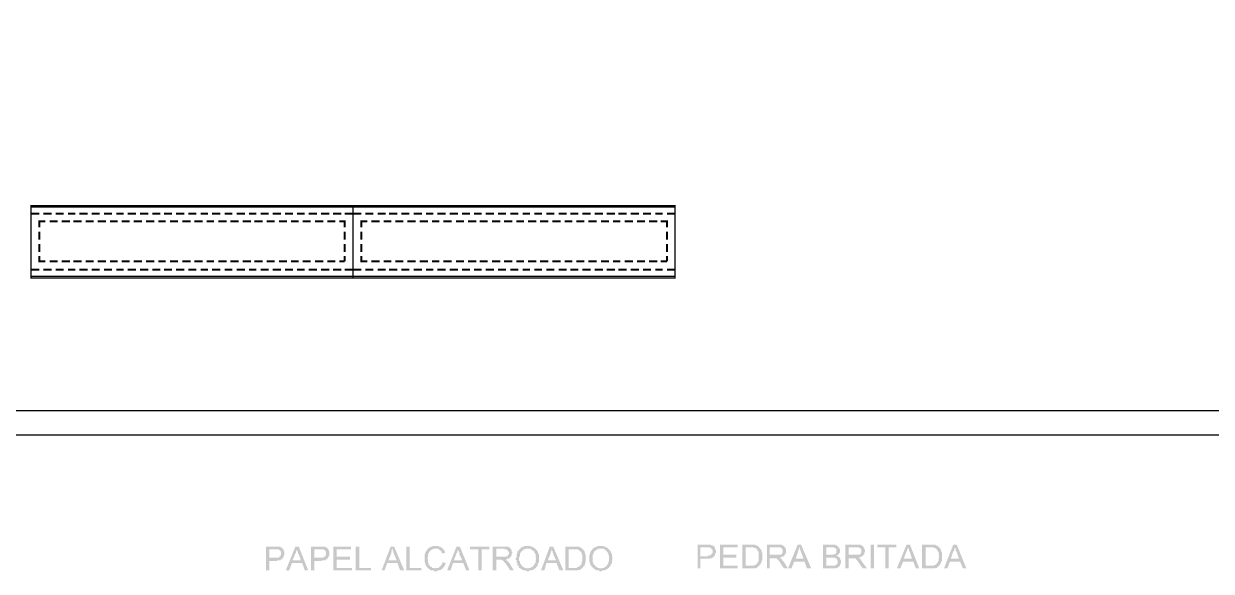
# Model space of a CAD drawing. Header units: millimetres. Extents: x 3240 to 3412, y 1366 to 1426.
# Drawn here: x 3368.99 to 3376.37, y 1383.23 to 1386.64 of the extents above; entities that cross this region are included whole.
import ezdxf

# ---------------------------------------------------------------- set-up
doc = ezdxf.new("R2010")
doc.units = ezdxf.units.MM
doc.layers.add('detalhes', color=1, linetype='Continuous')
doc.layers.add('P', color=7, linetype='Continuous')

# ---------------------------------------------------------------- blocks, each defined once
blk = doc.blocks.new('corte bb')
at = {"layer": 'detalhes', "linetype": 'Continuous'}
for points in [[(-53.047, 35.202), (-53.047, 36.684), (-52.148, 36.684), (-52.148, 36.631), (-52.236, 36.507), (-52.836, 36.507), (-52.836, 35.996), (-52.236, 35.996), (-52.236, 36.049), (-52.201, 36.049), (-52.148, 36.084), (-52.148, 36.137), (-52.113, 36.137), (-52.113, 36.384), (-52.148, 36.384), (-52.148, 36.419), (-52.201, 36.472), (-52.236, 36.472), (-52.236, 36.507), (-52.148, 36.631), (-52.06, 36.631), (-52.06, 36.595), (-52.024, 36.595), (-52.024, 36.56), (-51.989, 36.56), (-51.989, 36.507), (-51.936, 36.507), (-51.936, 36.419), (-51.901, 36.384), (-51.901, 36.137), (-51.936, 36.137), (-51.936, 36.049), (-51.989, 35.996), (-51.989, 35.96), (-52.024, 35.96), (-52.024, 35.925), (-52.06, 35.925), (-52.06, 35.872), (-52.148, 35.872), (-52.148, 35.837), (-52.359, 35.837), (-52.359, 35.784), (-52.836, 35.784), (-52.836, 35.202), (-53.047, 35.202)], [(-51.813, 35.202), (-51.213, 36.684), (-51.001, 36.684), (-50.419, 35.202), (-50.631, 35.202), (-50.79, 35.66), (-51.425, 35.66), (-51.389, 35.837), (-50.878, 35.837), (-51.001, 36.207), (-51.054, 36.26), (-51.054, 36.348), (-51.089, 36.384), (-51.089, 36.472), (-51.142, 36.507), (-51.142, 36.419), (-51.178, 36.419), (-51.178, 36.295), (-51.213, 36.295), (-51.213, 36.26), (-51.389, 35.837), (-51.425, 35.66), (-51.601, 35.202), (-51.813, 35.202)], [(-50.243, 35.202), (-50.243, 36.684), (-49.361, 36.684), (-49.361, 36.631), (-49.449, 36.507), (-50.031, 36.507), (-50.031, 35.996), (-49.449, 35.996), (-49.449, 36.049), (-49.396, 36.049), (-49.361, 36.084), (-49.361, 36.137), (-49.308, 36.137), (-49.308, 36.384), (-49.361, 36.384), (-49.361, 36.419), (-49.396, 36.472), (-49.449, 36.472), (-49.449, 36.507), (-49.361, 36.631), (-49.273, 36.631), (-49.273, 36.595), (-49.237, 36.595), (-49.184, 36.56), (-49.184, 36.507), (-49.149, 36.507), (-49.149, 36.419), (-49.096, 36.419), (-49.096, 36.137), (-49.149, 36.084), (-49.149, 36.049), (-49.184, 35.996), (-49.184, 35.96), (-49.237, 35.96), (-49.237, 35.925), (-49.273, 35.925), (-49.273, 35.872), (-49.361, 35.872), (-49.361, 35.837), (-49.573, 35.837), (-49.573, 35.784), (-50.031, 35.784), (-50.031, 35.202), (-50.243, 35.202)], [(-48.849, 35.202), (-48.849, 36.684), (-47.756, 36.684), (-47.756, 36.507), (-48.638, 36.507), (-48.638, 36.049), (-47.826, 36.049), (-47.826, 35.872), (-48.638, 35.872), (-48.638, 35.361), (-47.703, 35.361), (-47.703, 35.202), (-48.849, 35.202)], [(-47.456, 35.202), (-47.456, 36.684), (-47.244, 36.684), (-47.244, 35.361), (-46.521, 35.361), (-46.521, 35.202), (-47.456, 35.202)], [(-45.851, 35.202), (-45.286, 36.684), (-45.075, 36.684), (-45.163, 36.56), (-45.216, 36.507), (-45.216, 36.384), (-45.251, 36.348), (-45.251, 36.26), (-45.427, 35.837), (-44.916, 35.837), (-45.075, 36.207), (-45.075, 36.295), (-45.128, 36.295), (-45.128, 36.419), (-45.163, 36.419), (-45.163, 36.56), (-45.075, 36.684), (-44.44, 35.202), (-44.704, 35.202), (-44.863, 35.66), (-45.498, 35.66), (-45.674, 35.202), (-45.851, 35.202)], [(-44.316, 35.202), (-44.316, 36.684), (-44.104, 36.684), (-44.104, 35.361), (-43.381, 35.361), (-43.381, 35.202), (-44.316, 35.202)], [(-42.588, 35.149), (-42.588, 35.202), (-42.746, 35.202), (-42.799, 35.237), (-42.834, 35.237), (-42.887, 35.29), (-42.923, 35.29), (-42.923, 35.325), (-42.958, 35.325), (-42.958, 35.361), (-43.011, 35.361), (-43.011, 35.414), (-43.046, 35.414), (-43.046, 35.449), (-43.099, 35.502), (-43.099, 35.537), (-43.134, 35.572), (-43.134, 35.66), (-43.17, 35.713), (-43.17, 36.207), (-43.134, 36.26), (-43.134, 36.348), (-43.099, 36.348), (-43.099, 36.419), (-43.046, 36.419), (-43.046, 36.472), (-42.923, 36.595), (-42.887, 36.595), (-42.887, 36.631), (-42.799, 36.631), (-42.799, 36.684), (-42.711, 36.684), (-42.676, 36.719), (-42.323, 36.719), (-42.288, 36.684), (-42.199, 36.684), (-42.164, 36.631), (-42.111, 36.631), (-42.111, 36.595), (-42.076, 36.595), (-42.076, 36.56), (-42.041, 36.56), (-42.041, 36.507), (-41.988, 36.507), (-41.988, 36.472), (-41.953, 36.472), (-41.953, 36.384), (-41.9, 36.384), (-41.9, 36.295), (-42.076, 36.26), (-42.111, 36.295), (-42.111, 36.384), (-42.164, 36.384), (-42.164, 36.419), (-42.199, 36.419), (-42.199, 36.472), (-42.252, 36.472), (-42.252, 36.507), (-42.323, 36.507), (-42.323, 36.56), (-42.623, 36.56), (-42.676, 36.507), (-42.746, 36.507), (-42.746, 36.472), (-42.799, 36.472), (-42.799, 36.419), (-42.834, 36.419), (-42.834, 36.384), (-42.887, 36.384), (-42.887, 36.348), (-42.923, 36.295), (-42.923, 36.26), (-42.958, 36.207), (-42.958, 35.996), (-43.011, 35.996), (-43.011, 35.925), (-42.958, 35.925), (-42.958, 35.66), (-42.923, 35.66), (-42.923, 35.572), (-42.887, 35.537), (-42.887, 35.502), (-42.834, 35.502), (-42.834, 35.449), (-42.799, 35.449), (-42.799, 35.414), (-42.711, 35.414), (-42.711, 35.361), (-42.588, 35.361), (-42.535, 35.325), (-42.464, 35.325), (-42.464, 35.361), (-42.288, 35.361), (-42.288, 35.414), (-42.252, 35.414), (-42.164, 35.502), (-42.164, 35.537), (-42.111, 35.537), (-42.111, 35.572), (-42.076, 35.625), (-42.076, 35.713), (-41.864, 35.66), (-41.864, 35.625), (-41.9, 35.572), (-41.9, 35.502), (-41.953, 35.502), (-41.953, 35.449), (-42.041, 35.361), (-42.041, 35.325), (-42.076, 35.325), (-42.076, 35.29), (-42.111, 35.29), (-42.164, 35.237), (-42.252, 35.237), (-42.252, 35.202), (-42.376, 35.202), (-42.411, 35.149), (-42.588, 35.149)], [(-41.776, 35.202), (-41.194, 36.684), (-40.982, 36.684), (-40.383, 35.202), (-40.594, 35.202), (-40.771, 35.66), (-41.406, 35.66), (-41.353, 35.837), (-40.841, 35.837), (-41.018, 36.207), (-41.018, 36.348), (-41.053, 36.348), (-41.053, 36.419), (-41.106, 36.472), (-41.141, 36.419), (-41.141, 36.295), (-41.194, 36.295), (-41.194, 36.26), (-41.353, 35.837), (-41.406, 35.66), (-41.564, 35.202), (-41.776, 35.202)], [(-39.836, 35.202), (-39.836, 36.507), (-40.347, 36.507), (-40.347, 36.684), (-39.148, 36.684), (-39.148, 36.507), (-39.624, 36.507), (-39.624, 35.202), (-39.836, 35.202)], [(-38.936, 35.202), (-38.936, 36.684), (-37.966, 36.684), (-37.931, 36.631), (-37.878, 36.631), (-37.878, 36.595), (-37.843, 36.595), (-37.843, 36.56), (-37.807, 36.56), (-37.807, 36.507), (-37.754, 36.472), (-37.754, 36.348), (-37.719, 36.348), (-37.719, 36.26), (-37.754, 36.26), (-37.754, 36.137), (-37.807, 36.084), (-37.807, 36.049), (-37.843, 36.049), (-37.843, 35.996), (-37.878, 35.996), (-37.878, 35.96), (-37.931, 35.96), (-37.966, 35.925), (-38.054, 35.925), (-38.09, 36.049), (-38.09, 36.084), (-38.019, 36.084), (-38.019, 36.137), (-37.966, 36.172), (-37.966, 36.207), (-37.931, 36.207), (-37.931, 36.348), (-37.966, 36.384), (-37.966, 36.419), (-38.019, 36.419), (-38.019, 36.472), (-38.054, 36.472), (-38.054, 36.507), (-38.178, 36.507), (-38.231, 36.56), (-38.725, 36.56), (-38.725, 36.049), (-38.09, 36.049), (-38.054, 35.925), (-38.09, 35.872), (-38.09, 35.837), (-38.054, 35.837), (-38.054, 35.784), (-38.019, 35.784), (-38.019, 35.749), (-37.966, 35.749), (-37.966, 35.713), (-37.931, 35.713), (-37.931, 35.66), (-37.878, 35.66), (-37.878, 35.625), (-37.631, 35.202), (-37.843, 35.202), (-38.054, 35.502), (-38.09, 35.537), (-38.09, 35.572), (-38.143, 35.625), (-38.143, 35.66), (-38.178, 35.66), (-38.178, 35.713), (-38.231, 35.713), (-38.231, 35.749), (-38.266, 35.784), (-38.301, 35.784), (-38.301, 35.837), (-38.389, 35.837), (-38.389, 35.872), (-38.725, 35.872), (-38.725, 35.202), (-38.936, 35.202)], [(-36.82, 35.149), (-36.873, 35.202), (-36.82, 35.325), (-36.696, 35.325), (-36.696, 35.361), (-36.573, 35.361), (-36.537, 35.414), (-36.484, 35.414), (-36.361, 35.537), (-36.361, 35.572), (-36.326, 35.572), (-36.326, 35.66), (-36.273, 35.66), (-36.273, 35.872), (-36.238, 35.872), (-36.238, 35.996), (-36.273, 35.996), (-36.273, 36.207), (-36.326, 36.26), (-36.326, 36.295), (-36.361, 36.348), (-36.361, 36.384), (-36.396, 36.384), (-36.396, 36.419), (-36.449, 36.419), (-36.449, 36.472), (-36.484, 36.472), (-36.537, 36.507), (-36.573, 36.507), (-36.608, 36.56), (-36.908, 36.56), (-36.908, 36.507), (-37.031, 36.507), (-37.031, 36.472), (-37.084, 36.472), (-37.084, 36.419), (-37.119, 36.419), (-37.119, 36.384), (-37.172, 36.384), (-37.172, 36.348), (-37.208, 36.348), (-37.208, 36.26), (-37.243, 36.26), (-37.243, 36.084), (-37.296, 36.049), (-37.296, 35.784), (-37.243, 35.784), (-37.243, 35.66), (-37.208, 35.625), (-37.208, 35.572), (-37.172, 35.572), (-37.172, 35.537), (-37.119, 35.502), (-37.119, 35.449), (-37.084, 35.449), (-37.031, 35.414), (-36.996, 35.414), (-36.961, 35.361), (-36.873, 35.361), (-36.82, 35.325), (-36.873, 35.202), (-36.996, 35.202), (-37.031, 35.237), (-37.119, 35.237), (-37.119, 35.29), (-37.172, 35.29), (-37.208, 35.325), (-37.243, 35.325), (-37.243, 35.361), (-37.296, 35.361), (-37.296, 35.414), (-37.331, 35.414), (-37.331, 35.502), (-37.384, 35.502), (-37.384, 35.537), (-37.419, 35.537), (-37.419, 35.66), (-37.455, 35.66), (-37.455, 35.837), (-37.508, 35.872), (-37.508, 35.96), (-37.455, 35.996), (-37.455, 36.207), (-37.419, 36.26), (-37.419, 36.348), (-37.384, 36.384), (-37.384, 36.419), (-37.331, 36.419), (-37.331, 36.472), (-37.296, 36.472), (-37.296, 36.507), (-37.243, 36.507), (-37.243, 36.56), (-37.208, 36.56), (-37.208, 36.595), (-37.172, 36.595), (-37.172, 36.631), (-37.084, 36.631), (-37.084, 36.684), (-36.996, 36.684), (-36.961, 36.719), (-36.573, 36.719), (-36.573, 36.684), (-36.449, 36.684), (-36.449, 36.631), (-36.396, 36.631), (-36.361, 36.595), (-36.326, 36.595), (-36.326, 36.56), (-36.273, 36.56), (-36.273, 36.507), (-36.238, 36.507), (-36.238, 36.472), (-36.185, 36.472), (-36.185, 36.419), (-36.149, 36.384), (-36.149, 36.348), (-36.114, 36.348), (-36.114, 36.26), (-36.061, 36.207), (-36.061, 35.713), (-36.114, 35.66), (-36.114, 35.572), (-36.149, 35.572), (-36.149, 35.502), (-36.185, 35.502), (-36.185, 35.414), (-36.238, 35.414), (-36.238, 35.361), (-36.273, 35.361), (-36.273, 35.325), (-36.326, 35.325), (-36.361, 35.29), (-36.396, 35.29), (-36.396, 35.237), (-36.484, 35.237), (-36.537, 35.202), (-36.661, 35.202), (-36.696, 35.149), (-36.82, 35.149)], [(-35.938, 35.202), (-35.391, 36.684), (-35.179, 36.684), (-35.267, 36.56), (-35.303, 36.507), (-35.303, 36.384), (-35.338, 36.348), (-35.338, 36.26), (-35.514, 35.837), (-35.003, 35.837), (-35.179, 36.207), (-35.179, 36.295), (-35.214, 36.295), (-35.214, 36.419), (-35.267, 36.419), (-35.267, 36.56), (-35.179, 36.684), (-34.544, 35.202), (-34.791, 35.202), (-34.968, 35.66), (-35.603, 35.66), (-35.726, 35.202), (-35.938, 35.202)], [(-34.421, 35.202), (-34.421, 36.684), (-33.574, 36.684), (-33.521, 36.631), (-33.609, 36.507), (-34.209, 36.507), (-34.209, 35.361), (-33.698, 35.361), (-33.698, 35.414), (-33.574, 35.414), (-33.574, 35.449), (-33.521, 35.449), (-33.521, 35.502), (-33.486, 35.502), (-33.486, 35.537), (-33.433, 35.537), (-33.433, 35.572), (-33.398, 35.625), (-33.398, 35.749), (-33.362, 35.749), (-33.362, 36.172), (-33.398, 36.172), (-33.398, 36.295), (-33.433, 36.295), (-33.433, 36.348), (-33.486, 36.384), (-33.486, 36.419), (-33.521, 36.419), (-33.574, 36.472), (-33.609, 36.472), (-33.609, 36.507), (-33.521, 36.631), (-33.486, 36.631), (-33.433, 36.595), (-33.398, 36.595), (-33.398, 36.56), (-33.362, 36.56), (-33.362, 36.507), (-33.309, 36.507), (-33.309, 36.472), (-33.274, 36.472), (-33.274, 36.419), (-33.221, 36.384), (-33.221, 36.295), (-33.186, 36.295), (-33.186, 36.137), (-33.151, 36.137), (-33.151, 35.784), (-33.186, 35.749), (-33.186, 35.625), (-33.221, 35.572), (-33.221, 35.502), (-33.274, 35.502), (-33.274, 35.449), (-33.309, 35.449), (-33.309, 35.414), (-33.433, 35.29), (-33.486, 35.29), (-33.486, 35.237), (-33.609, 35.237), (-33.645, 35.202), (-34.421, 35.202)], [(-32.304, 35.149), (-32.304, 35.202), (-32.304, 35.325), (-32.163, 35.325), (-32.128, 35.361), (-32.004, 35.361), (-32.004, 35.414), (-31.916, 35.414), (-31.916, 35.449), (-31.881, 35.449), (-31.881, 35.502), (-31.828, 35.502), (-31.828, 35.537), (-31.793, 35.572), (-31.793, 35.625), (-31.74, 35.625), (-31.74, 35.749), (-31.704, 35.784), (-31.704, 36.137), (-31.74, 36.137), (-31.74, 36.26), (-31.793, 36.26), (-31.793, 36.348), (-31.828, 36.348), (-31.828, 36.384), (-31.916, 36.472), (-31.951, 36.472), (-31.951, 36.507), (-32.039, 36.507), (-32.039, 36.56), (-32.375, 36.56), (-32.375, 36.507), (-32.463, 36.507), (-32.551, 36.419), (-32.586, 36.419), (-32.586, 36.384), (-32.639, 36.384), (-32.639, 36.295), (-32.674, 36.295), (-32.674, 36.207), (-32.727, 36.172), (-32.727, 35.713), (-32.674, 35.66), (-32.674, 35.572), (-32.639, 35.572), (-32.639, 35.537), (-32.586, 35.537), (-32.586, 35.502), (-32.551, 35.449), (-32.516, 35.449), (-32.516, 35.414), (-32.428, 35.414), (-32.428, 35.361), (-32.304, 35.361), (-32.304, 35.325), (-32.304, 35.202), (-32.463, 35.202), (-32.516, 35.237), (-32.551, 35.237), (-32.586, 35.29), (-32.639, 35.29), (-32.639, 35.325), (-32.674, 35.325), (-32.763, 35.414), (-32.763, 35.449), (-32.798, 35.449), (-32.798, 35.502), (-32.851, 35.502), (-32.851, 35.572), (-32.886, 35.572), (-32.886, 35.713), (-32.939, 35.713), (-32.939, 36.172), (-32.886, 36.207), (-32.886, 36.295), (-32.851, 36.348), (-32.851, 36.384), (-32.798, 36.419), (-32.798, 36.472), (-32.763, 36.472), (-32.763, 36.507), (-32.727, 36.507), (-32.727, 36.56), (-32.674, 36.56), (-32.674, 36.595), (-32.639, 36.595), (-32.639, 36.631), (-32.551, 36.631), (-32.516, 36.684), (-32.428, 36.684), (-32.428, 36.719), (-32.039, 36.719), (-32.004, 36.684), (-31.916, 36.684), (-31.916, 36.631), (-31.828, 36.631), (-31.828, 36.595), (-31.793, 36.595), (-31.616, 36.419), (-31.616, 36.384), (-31.581, 36.348), (-31.581, 36.26), (-31.528, 36.26), (-31.528, 36.084), (-31.493, 36.084), (-31.493, 35.837), (-31.528, 35.784), (-31.528, 35.625), (-31.581, 35.625), (-31.581, 35.537), (-31.616, 35.537), (-31.616, 35.449), (-31.669, 35.449), (-31.669, 35.414), (-31.704, 35.414), (-31.704, 35.361), (-31.74, 35.361), (-31.74, 35.325), (-31.793, 35.325), (-31.793, 35.29), (-31.881, 35.29), (-31.881, 35.237), (-31.951, 35.237), (-31.951, 35.202), (-32.128, 35.202), (-32.163, 35.149), (-32.304, 35.149)], [(-26.201, 35.325), (-26.201, 36.807), (-25.354, 36.807), (-25.354, 36.772), (-25.443, 36.631), (-26.025, 36.631), (-26.025, 36.084), (-25.531, 36.084), (-25.531, 36.137), (-25.39, 36.137), (-25.39, 36.172), (-25.354, 36.172), (-25.319, 36.207), (-25.319, 36.26), (-25.266, 36.26), (-25.266, 36.472), (-25.319, 36.507), (-25.319, 36.56), (-25.354, 36.56), (-25.354, 36.595), (-25.39, 36.595), (-25.443, 36.631), (-25.354, 36.772), (-25.266, 36.772), (-25.231, 36.719), (-25.178, 36.719), (-25.178, 36.684), (-25.143, 36.684), (-25.143, 36.595), (-25.107, 36.595), (-25.107, 36.507), (-25.054, 36.472), (-25.054, 36.26), (-25.107, 36.26), (-25.107, 36.172), (-25.143, 36.137), (-25.143, 36.084), (-25.178, 36.084), (-25.178, 36.049), (-25.231, 36.049), (-25.231, 35.996), (-25.266, 35.996), (-25.319, 35.96), (-25.443, 35.96), (-25.443, 35.925), (-26.025, 35.925), (-26.025, 35.325), (-26.201, 35.325)], [(-24.808, 35.325), (-24.808, 36.807), (-23.696, 36.807), (-23.696, 36.631), (-24.596, 36.631), (-24.596, 36.172), (-23.784, 36.172), (-23.784, 35.996), (-24.596, 35.996), (-24.596, 35.502), (-23.696, 35.502), (-23.696, 35.325), (-24.808, 35.325)], [(-23.414, 35.325), (-23.414, 36.807), (-22.603, 36.807), (-22.603, 36.772), (-22.514, 36.772), (-22.479, 36.719), (-22.426, 36.719), (-22.426, 36.684), (-22.391, 36.684), (-22.391, 36.631), (-22.479, 36.507), (-22.514, 36.507), (-22.514, 36.56), (-22.567, 36.56), (-22.603, 36.595), (-22.691, 36.595), (-22.691, 36.631), (-23.202, 36.631), (-23.202, 35.502), (-22.691, 35.502), (-22.638, 35.537), (-22.603, 35.537), (-22.567, 35.572), (-22.514, 35.572), (-22.514, 35.625), (-22.479, 35.625), (-22.479, 35.713), (-22.426, 35.713), (-22.426, 35.784), (-22.391, 35.784), (-22.391, 36.348), (-22.426, 36.348), (-22.426, 36.419), (-22.479, 36.419), (-22.479, 36.507), (-22.391, 36.631), (-22.356, 36.631), (-22.356, 36.595), (-22.303, 36.595), (-22.303, 36.56), (-22.268, 36.507), (-22.268, 36.472), (-22.215, 36.472), (-22.215, 36.348), (-22.179, 36.295), (-22.179, 35.837), (-22.215, 35.837), (-22.215, 35.713), (-22.268, 35.66), (-22.268, 35.625), (-22.303, 35.572), (-22.303, 35.537), (-22.356, 35.537), (-22.356, 35.502), (-22.391, 35.502), (-22.391, 35.449), (-22.426, 35.449), (-22.426, 35.414), (-22.479, 35.414), (-22.514, 35.361), (-22.567, 35.361), (-22.603, 35.325), (-23.414, 35.325)], [(-21.879, 35.325), (-21.879, 36.807), (-20.945, 36.807), (-20.945, 36.772), (-20.874, 36.772), (-20.874, 36.719), (-20.821, 36.719), (-20.821, 36.684), (-20.786, 36.684), (-20.786, 36.631), (-20.733, 36.631), (-20.733, 36.56), (-20.698, 36.56), (-20.698, 36.295), (-20.733, 36.26), (-20.733, 36.172), (-20.786, 36.172), (-20.786, 36.137), (-20.821, 36.137), (-20.821, 36.084), (-20.874, 36.084), (-20.909, 36.049), (-20.998, 36.049), (-21.033, 36.172), (-21.033, 36.207), (-20.945, 36.207), (-20.945, 36.295), (-20.909, 36.295), (-20.909, 36.507), (-20.945, 36.507), (-20.945, 36.56), (-20.998, 36.595), (-21.033, 36.595), (-21.033, 36.631), (-21.721, 36.631), (-21.721, 36.172), (-21.033, 36.172), (-20.998, 36.049), (-20.998, 35.996), (-21.086, 35.996), (-21.086, 35.96), (-21.033, 35.96), (-20.945, 35.872), (-20.945, 35.837), (-20.909, 35.837), (-20.909, 35.784), (-20.874, 35.784), (-20.874, 35.749), (-20.821, 35.749), (-20.821, 35.713), (-20.574, 35.325), (-20.821, 35.325), (-21.033, 35.625), (-21.033, 35.66), (-21.121, 35.749), (-21.121, 35.784), (-21.156, 35.784), (-21.156, 35.837), (-21.297, 35.96), (-21.721, 35.96), (-21.721, 35.325), (-21.879, 35.325)], [(-20.574, 35.325), (-19.974, 36.807), (-19.763, 36.807), (-19.128, 35.325), (-19.392, 35.325), (-19.551, 35.749), (-19.604, 35.925), (-19.763, 36.348), (-19.763, 36.384), (-19.816, 36.419), (-19.816, 36.507), (-19.851, 36.56), (-19.851, 36.631), (-19.886, 36.631), (-19.886, 36.507), (-19.939, 36.472), (-19.939, 36.384), (-20.098, 35.925), (-19.604, 35.925), (-19.551, 35.749), (-20.186, 35.749), (-20.363, 35.325), (-20.574, 35.325)], [(-18.405, 35.325), (-18.405, 36.807), (-17.646, 36.807), (-17.611, 36.772), (-17.523, 36.772), (-17.523, 36.719), (-17.487, 36.719), (-17.487, 36.684), (-17.434, 36.684), (-17.434, 36.631), (-17.399, 36.631), (-17.399, 36.56), (-17.346, 36.56), (-17.346, 36.295), (-17.399, 36.295), (-17.399, 36.207), (-17.434, 36.207), (-17.434, 36.172), (-17.487, 36.172), (-17.558, 36.26), (-17.558, 36.56), (-17.611, 36.56), (-17.611, 36.595), (-17.699, 36.595), (-17.699, 36.631), (-18.193, 36.631), (-18.193, 36.172), (-17.734, 36.172), (-17.734, 36.207), (-17.646, 36.207), (-17.611, 36.26), (-17.558, 36.26), (-17.487, 36.172), (-17.487, 36.137), (-17.558, 36.137), (-17.523, 36.084), (-17.558, 35.96), (-17.646, 35.96), (-17.646, 35.996), (-18.193, 35.996), (-18.193, 35.502), (-17.646, 35.502), (-17.611, 35.537), (-17.558, 35.537), (-17.558, 35.572), (-17.523, 35.572), (-17.523, 35.625), (-17.487, 35.66), (-17.487, 35.837), (-17.523, 35.837), (-17.523, 35.925), (-17.558, 35.925), (-17.558, 35.96), (-17.523, 36.084), (-17.487, 36.084), (-17.434, 36.049), (-17.399, 36.049), (-17.399, 35.996), (-17.346, 35.996), (-17.346, 35.96), (-17.311, 35.96), (-17.311, 35.837), (-17.276, 35.837), (-17.276, 35.66), (-17.311, 35.625), (-17.311, 35.537), (-17.346, 35.537), (-17.346, 35.502), (-17.434, 35.414), (-17.487, 35.414), (-17.487, 35.361), (-17.558, 35.361), (-17.558, 35.325), (-18.405, 35.325)], [(-17.011, 35.325), (-17.011, 36.807), (-16.076, 36.807), (-16.041, 36.772), (-15.953, 36.772), (-15.953, 36.719), (-15.918, 36.719), (-15.918, 36.684), (-15.865, 36.684), (-15.865, 36.595), (-15.829, 36.595), (-15.829, 36.507), (-15.794, 36.472), (-15.794, 36.348), (-15.829, 36.295), (-15.829, 36.207), (-15.865, 36.207), (-15.865, 36.172), (-15.953, 36.084), (-16.006, 36.084), (-16.006, 36.049), (-16.076, 36.049), (-16.129, 36.172), (-16.129, 36.207), (-16.076, 36.207), (-16.041, 36.26), (-16.041, 36.295), (-16.006, 36.348), (-16.006, 36.472), (-16.041, 36.507), (-16.041, 36.56), (-16.076, 36.56), (-16.076, 36.595), (-16.129, 36.595), (-16.164, 36.631), (-16.799, 36.631), (-16.799, 36.172), (-16.129, 36.172), (-16.076, 36.049), (-16.076, 35.996), (-16.217, 35.996), (-16.164, 35.96), (-16.129, 35.96), (-16.129, 35.925), (-16.076, 35.925), (-16.076, 35.872), (-16.041, 35.872), (-16.041, 35.837), (-16.006, 35.837), (-16.006, 35.784), (-15.953, 35.749), (-15.953, 35.713), (-15.653, 35.325), (-15.918, 35.325), (-16.129, 35.625), (-16.129, 35.66), (-16.164, 35.66), (-16.164, 35.713), (-16.217, 35.713), (-16.217, 35.784), (-16.253, 35.784), (-16.253, 35.837), (-16.288, 35.837), (-16.288, 35.872), (-16.341, 35.872), (-16.341, 35.925), (-16.376, 35.925), (-16.376, 35.96), (-16.799, 35.96), (-16.799, 35.325), (-17.011, 35.325)], [(-15.441, 35.325), (-15.441, 36.807), (-15.23, 36.807), (-15.23, 35.325), (-15.441, 35.325)], [(-14.524, 35.325), (-14.524, 36.631), (-15.018, 36.631), (-15.018, 36.807), (-13.836, 36.807), (-13.836, 36.631), (-14.312, 36.631), (-14.312, 35.325), (-14.524, 35.325)], [(-13.801, 35.325), (-13.201, 36.807), (-12.989, 36.807), (-12.407, 35.325), (-12.619, 35.325), (-12.778, 35.749), (-13.413, 35.749), (-13.378, 35.925), (-12.866, 35.925), (-12.989, 36.348), (-12.989, 36.384), (-13.042, 36.384), (-13.042, 36.472), (-13.078, 36.507), (-13.078, 36.595), (-13.113, 36.631), (-13.113, 36.56), (-13.166, 36.507), (-13.166, 36.419), (-13.201, 36.384), (-13.378, 35.925), (-13.413, 35.749), (-13.589, 35.325), (-13.801, 35.325)], [(-12.231, 35.325), (-12.231, 36.807), (-11.42, 36.807), (-11.384, 36.772), (-11.349, 36.772), (-11.296, 36.719), (-11.384, 36.595), (-11.473, 36.595), (-11.508, 36.631), (-12.019, 36.631), (-12.019, 35.502), (-11.508, 35.502), (-11.473, 35.537), (-11.384, 35.537), (-11.384, 35.572), (-11.349, 35.572), (-11.349, 35.625), (-11.296, 35.625), (-11.296, 35.66), (-11.261, 35.713), (-11.261, 35.749), (-11.208, 35.784), (-11.208, 35.96), (-11.173, 35.996), (-11.173, 36.137), (-11.208, 36.172), (-11.208, 36.348), (-11.261, 36.384), (-11.261, 36.419), (-11.296, 36.472), (-11.296, 36.507), (-11.349, 36.507), (-11.349, 36.56), (-11.384, 36.56), (-11.384, 36.595), (-11.296, 36.719), (-11.261, 36.719), (-11.137, 36.595), (-11.137, 36.56), (-11.084, 36.56), (-11.084, 36.507), (-11.049, 36.472), (-11.049, 36.384), (-10.996, 36.348), (-10.996, 35.784), (-11.049, 35.749), (-11.049, 35.66), (-11.084, 35.66), (-11.084, 35.572), (-11.137, 35.572), (-11.137, 35.537), (-11.261, 35.414), (-11.296, 35.414), (-11.296, 35.361), (-11.384, 35.361), (-11.42, 35.325), (-12.231, 35.325)], [(-10.873, 35.325), (-10.291, 36.807), (-10.079, 36.807), (-9.479, 35.325), (-9.691, 35.325), (-9.867, 35.749), (-10.502, 35.749), (-10.449, 35.925), (-9.938, 35.925), (-10.079, 36.348), (-10.114, 36.384), (-10.114, 36.472), (-10.15, 36.472), (-10.15, 36.595), (-10.203, 36.595), (-10.238, 36.56), (-10.238, 36.419), (-10.291, 36.419), (-10.291, 36.384), (-10.449, 35.925), (-10.502, 35.749), (-10.661, 35.325), (-10.873, 35.325)]]:
    blk.add_hatch(color=256, dxfattribs=at).paths.add_polyline_path(points)

msp = doc.modelspace()

# ---------------------------------------------------------------- linework, layer by layer
at = {"layer": 'P'}
for points, const_width in [([(3333.3759, 1419.7588), (3333.3759, 1384.0806), (3388.277, 1384.0806), (3388.277, 1419.7588)], 0.0085), ([(3333.5241, 1419.7588), (3333.5241, 1384.2323), (3388.1288, 1384.2323), (3388.1288, 1419.7588)], 0.0085), ([(3369.0841, 1385.4565), (3369.033, 1385.4565)], 0.0127), ([(3369.033, 1385.0578), (3371.035, 1385.0578), (3371.035, 1385.5076), (3369.033, 1385.5076), (3369.033, 1385.0578)], 0.0085), ([(3369.033, 1385.4988), (3371.035, 1385.4988)], 0.0085), ([(3369.16, 1385.4565), (3369.1088, 1385.4565)], 0.0127), ([(3369.2358, 1385.4565), (3369.1847, 1385.4565)], 0.0127), ([(3369.3081, 1385.4565), (3369.2623, 1385.4565)], 0.0127), ([(3369.384, 1385.4565), (3369.3328, 1385.4565)], 0.0127), ([(3369.4598, 1385.4565), (3369.4104, 1385.4565)], 0.0127), ([(3369.5357, 1385.4565), (3369.4863, 1385.4565)], 0.0127), ([(3369.608, 1385.4565), (3369.5621, 1385.4565)], 0.0127), ([(3369.6856, 1385.4565), (3369.6344, 1385.4565)], 0.0127), ([(3369.7614, 1385.4565), (3369.7103, 1385.4565)], 0.0127), ([(3369.8373, 1385.4565), (3369.7861, 1385.4565)], 0.0127), ([(3369.9096, 1385.4565), (3369.8585, 1385.4565)], 0.0127), ([(3369.9855, 1385.4565), (3369.9343, 1385.4565)], 0.0127), ([(3370.0613, 1385.4565), (3370.0102, 1385.4565)], 0.0127), ([(3370.1336, 1385.4565), (3370.0878, 1385.4565)], 0.0127), ([(3370.2095, 1385.4565), (3370.1583, 1385.4565)], 0.0127), ([(3370.2853, 1385.4565), (3370.2359, 1385.4565)], 0.0127), ([(3370.3629, 1385.4565), (3370.3118, 1385.4565)], 0.0127), ([(3370.4335, 1385.4565), (3370.3876, 1385.4565)], 0.0127), ([(3370.5111, 1385.4565), (3370.4599, 1385.4565)], 0.0127), ([(3370.5869, 1385.4565), (3370.5358, 1385.4565)], 0.0127), ([(3370.6628, 1385.4565), (3370.6116, 1385.4565)], 0.0127), ([(3370.7351, 1385.4565), (3370.6875, 1385.4565)], 0.0127), ([(3370.811, 1385.4565), (3370.7598, 1385.4565)], 0.0127), ([(3370.8868, 1385.4565), (3370.8357, 1385.4565)], 0.0127), ([(3370.9627, 1385.4565), (3370.9115, 1385.4565)], 0.0127), ([(3371.035, 1385.4565), (3370.9838, 1385.4565)], 0.0127), ([(3371.0861, 1385.4565), (3371.035, 1385.4565)], 0.0127), ([(3371.035, 1385.0578), (3373.037, 1385.0578), (3373.037, 1385.5076), (3371.035, 1385.5076), (3371.035, 1385.0578)], 0.0085), ([(3371.035, 1385.4988), (3373.037, 1385.4988)], 0.0085), ([(3371.162, 1385.4565), (3371.1108, 1385.4565)], 0.0127), ([(3371.2378, 1385.4565), (3371.1884, 1385.4565)], 0.0127), ([(3371.3101, 1385.4565), (3371.259, 1385.4565)], 0.0127), ([(3371.386, 1385.4565), (3371.3348, 1385.4565)], 0.0127), ([(3371.4636, 1385.4565), (3371.4124, 1385.4565)], 0.0127), ([(3371.5342, 1385.4565), (3371.4883, 1385.4565)], 0.0127), ([(3371.6118, 1385.4565), (3371.5606, 1385.4565)], 0.0127), ([(3371.6876, 1385.4565), (3371.6365, 1385.4565)], 0.0127), ([(3371.7635, 1385.4565), (3371.7123, 1385.4565)], 0.0127), ([(3371.8358, 1385.4565), (3371.7882, 1385.4565)], 0.0127), ([(3371.9116, 1385.4565), (3371.8605, 1385.4565)], 0.0127), ([(3371.9875, 1385.4565), (3371.9363, 1385.4565)], 0.0127), ([(3372.0633, 1385.4565), (3372.0139, 1385.4565)], 0.0127), ([(3372.1356, 1385.4565), (3372.0898, 1385.4565)], 0.0127), ([(3372.2115, 1385.4565), (3372.1621, 1385.4565)], 0.0127), ([(3372.2873, 1385.4565), (3372.2379, 1385.4565)], 0.0127), ([(3372.3649, 1385.4565), (3372.3138, 1385.4565)], 0.0127), ([(3372.4373, 1385.4565), (3372.3861, 1385.4565)], 0.0127), ([(3372.5131, 1385.4565), (3372.462, 1385.4565)], 0.0127), ([(3372.589, 1385.4565), (3372.5378, 1385.4565)], 0.0127), ([(3372.6648, 1385.4565), (3372.6137, 1385.4565)], 0.0127), ([(3372.7371, 1385.4565), (3372.686, 1385.4565)], 0.0127), ([(3372.813, 1385.4565), (3372.7618, 1385.4565)], 0.0127), ([(3372.8888, 1385.4565), (3372.8394, 1385.4565)], 0.0127), ([(3372.9611, 1385.4565), (3372.9153, 1385.4565)], 0.0127), ([(3373.037, 1385.4565), (3372.9876, 1385.4565)], 0.0127), ([(3369.1212, 1385.4088), (3369.0841, 1385.4088), (3369.0841, 1385.3718)], 0.0127), ([(3369.1988, 1385.4088), (3369.1476, 1385.4088)], 0.0127), ([(3369.2746, 1385.4088), (3369.2235, 1385.4088)], 0.0127), ([(3369.3469, 1385.4088), (3369.2958, 1385.4088)], 0.0127), ([(3369.4228, 1385.4088), (3369.3716, 1385.4088)], 0.0127), ([(3369.4986, 1385.4088), (3369.4475, 1385.4088)], 0.0127), ([(3369.5709, 1385.4088), (3369.5233, 1385.4088)], 0.0127), ([(3369.6468, 1385.4088), (3369.5956, 1385.4088)], 0.0127), ([(3369.7226, 1385.4088), (3369.6715, 1385.4088)], 0.0127), ([(3369.7985, 1385.4088), (3369.7473, 1385.4088)], 0.0127), ([(3369.8708, 1385.4088), (3369.8249, 1385.4088)], 0.0127), ([(3369.9467, 1385.4088), (3369.8973, 1385.4088)], 0.0127), ([(3370.0243, 1385.4088), (3369.9731, 1385.4088)], 0.0127), ([(3370.1001, 1385.4088), (3370.049, 1385.4088)], 0.0127), ([(3370.1707, 1385.4088), (3370.1248, 1385.4088)], 0.0127), ([(3370.2483, 1385.4088), (3370.1971, 1385.4088)], 0.0127), ([(3370.3241, 1385.4088), (3370.273, 1385.4088)], 0.0127), ([(3370.4, 1385.4088), (3370.3488, 1385.4088)], 0.0127), ([(3370.4723, 1385.4088), (3370.4211, 1385.4088)], 0.0127), ([(3370.5481, 1385.4088), (3370.497, 1385.4088)], 0.0127), ([(3370.624, 1385.4088), (3370.5746, 1385.4088)], 0.0127), ([(3370.6963, 1385.4088), (3370.6504, 1385.4088)], 0.0127), ([(3370.7722, 1385.4088), (3370.7228, 1385.4088)], 0.0127), ([(3370.8498, 1385.4088), (3370.7986, 1385.4088)], 0.0127), ([(3370.9256, 1385.4088), (3370.8745, 1385.4088)], 0.0127), ([(3370.9838, 1385.3718), (3370.9838, 1385.4088), (3370.9503, 1385.4088)], 0.0127), ([(3371.1232, 1385.4088), (3371.0861, 1385.4088), (3371.0861, 1385.3718)], 0.0127), ([(3371.2008, 1385.4088), (3371.1496, 1385.4088)], 0.0127), ([(3371.2731, 1385.4088), (3371.2255, 1385.4088)], 0.0127), ([(3371.3489, 1385.4088), (3371.2978, 1385.4088)], 0.0127), ([(3371.4248, 1385.4088), (3371.3736, 1385.4088)], 0.0127), ([(3371.5006, 1385.4088), (3371.4495, 1385.4088)], 0.0127), ([(3371.573, 1385.4088), (3371.5271, 1385.4088)], 0.0127), ([(3371.6488, 1385.4088), (3371.5977, 1385.4088)], 0.0127), ([(3371.7247, 1385.4088), (3371.6753, 1385.4088)], 0.0127), ([(3371.8023, 1385.4088), (3371.7511, 1385.4088)], 0.0127), ([(3371.8728, 1385.4088), (3371.8234, 1385.4088)], 0.0127), ([(3371.9504, 1385.4088), (3371.8993, 1385.4088)], 0.0127), ([(3372.0263, 1385.4088), (3371.9751, 1385.4088)], 0.0127), ([(3372.0986, 1385.4088), (3372.051, 1385.4088)], 0.0127), ([(3372.1744, 1385.4088), (3372.1233, 1385.4088)], 0.0127), ([(3372.2503, 1385.4088), (3372.1991, 1385.4088)], 0.0127), ([(3372.3261, 1385.4088), (3372.275, 1385.4088)], 0.0127), ([(3372.3985, 1385.4088), (3372.3526, 1385.4088)], 0.0127), ([(3372.4743, 1385.4088), (3372.4232, 1385.4088)], 0.0127), ([(3372.5502, 1385.4088), (3372.499, 1385.4088)], 0.0127), ([(3372.6278, 1385.4088), (3372.5766, 1385.4088)], 0.0127), ([(3372.6983, 1385.4088), (3372.6525, 1385.4088)], 0.0127), ([(3372.7759, 1385.4088), (3372.7248, 1385.4088)], 0.0127), ([(3372.8518, 1385.4088), (3372.8006, 1385.4088)], 0.0127), ([(3372.9276, 1385.4088), (3372.8765, 1385.4088)], 0.0127), ([(3372.9876, 1385.3718), (3372.9876, 1385.4088), (3372.9488, 1385.4088)], 0.0127), ([(3369.0841, 1385.3453), (3369.0841, 1385.2959)], 0.0127), ([(3370.9838, 1385.2959), (3370.9838, 1385.3453)], 0.0127), ([(3371.0861, 1385.3453), (3371.0861, 1385.2959)], 0.0127), ([(3372.9876, 1385.2959), (3372.9876, 1385.3453)], 0.0127), ([(3369.0841, 1385.2695), (3369.0841, 1385.2183)], 0.0127), ([(3370.9838, 1385.2183), (3370.9838, 1385.2695)], 0.0127), ([(3371.0861, 1385.2695), (3371.0861, 1385.2183)], 0.0127), ([(3372.9876, 1385.2183), (3372.9876, 1385.2695)], 0.0127), ([(3369.0841, 1385.1936), (3369.0841, 1385.1601), (3369.1212, 1385.1601)], 0.0127), ([(3369.1476, 1385.1601), (3369.1988, 1385.1601)], 0.0127), ([(3369.2235, 1385.1601), (3369.2746, 1385.1601)], 0.0127), ([(3369.2958, 1385.1601), (3369.3469, 1385.1601)], 0.0127), ([(3369.3716, 1385.1601), (3369.4228, 1385.1601)], 0.0127), ([(3369.4475, 1385.1601), (3369.4986, 1385.1601)], 0.0127), ([(3369.5233, 1385.1601), (3369.5709, 1385.1601)], 0.0127), ([(3369.5956, 1385.1601), (3369.6468, 1385.1601)], 0.0127), ([(3369.6715, 1385.1601), (3369.7226, 1385.1601)], 0.0127), ([(3369.7473, 1385.1601), (3369.7985, 1385.1601)], 0.0127), ([(3369.8249, 1385.1601), (3369.8708, 1385.1601)], 0.0127), ([(3369.8973, 1385.1601), (3369.9467, 1385.1601)], 0.0127), ([(3369.9731, 1385.1601), (3370.0243, 1385.1601)], 0.0127), ([(3370.049, 1385.1601), (3370.1001, 1385.1601)], 0.0127), ([(3370.1248, 1385.1601), (3370.1707, 1385.1601)], 0.0127), ([(3370.1971, 1385.1601), (3370.2483, 1385.1601)], 0.0127), ([(3370.273, 1385.1601), (3370.3241, 1385.1601)], 0.0127), ([(3370.3488, 1385.1601), (3370.4, 1385.1601)], 0.0127), ([(3370.4211, 1385.1601), (3370.4723, 1385.1601)], 0.0127), ([(3370.497, 1385.1601), (3370.5481, 1385.1601)], 0.0127), ([(3370.5746, 1385.1601), (3370.624, 1385.1601)], 0.0127), ([(3370.6504, 1385.1601), (3370.6963, 1385.1601)], 0.0127), ([(3370.7228, 1385.1601), (3370.7722, 1385.1601)], 0.0127), ([(3370.7986, 1385.1601), (3370.8498, 1385.1601)], 0.0127), ([(3370.8745, 1385.1601), (3370.9256, 1385.1601)], 0.0127), ([(3370.9503, 1385.1601), (3370.9838, 1385.1601)], 0.0127), ([(3370.9838, 1385.1601), (3370.9838, 1385.1936)], 0.0127), ([(3371.0861, 1385.1936), (3371.0861, 1385.1601), (3371.1232, 1385.1601)], 0.0127), ([(3371.1496, 1385.1601), (3371.2008, 1385.1601)], 0.0127), ([(3371.2255, 1385.1601), (3371.2731, 1385.1601)], 0.0127), ([(3371.2978, 1385.1601), (3371.3489, 1385.1601)], 0.0127), ([(3371.3736, 1385.1601), (3371.4248, 1385.1601)], 0.0127), ([(3371.4495, 1385.1601), (3371.5006, 1385.1601)], 0.0127), ([(3371.5271, 1385.1601), (3371.573, 1385.1601)], 0.0127), ([(3371.5977, 1385.1601), (3371.6488, 1385.1601)], 0.0127), ([(3371.6753, 1385.1601), (3371.7247, 1385.1601)], 0.0127), ([(3371.7511, 1385.1601), (3371.8023, 1385.1601)], 0.0127), ([(3371.8234, 1385.1601), (3371.8728, 1385.1601)], 0.0127), ([(3371.8993, 1385.1601), (3371.9504, 1385.1601)], 0.0127), ([(3371.9751, 1385.1601), (3372.0263, 1385.1601)], 0.0127), ([(3372.051, 1385.1601), (3372.0986, 1385.1601)], 0.0127), ([(3372.1233, 1385.1601), (3372.1744, 1385.1601)], 0.0127), ([(3372.1991, 1385.1601), (3372.2503, 1385.1601)], 0.0127), ([(3372.275, 1385.1601), (3372.3261, 1385.1601)], 0.0127), ([(3372.3526, 1385.1601), (3372.3985, 1385.1601)], 0.0127), ([(3372.4232, 1385.1601), (3372.4743, 1385.1601)], 0.0127), ([(3372.499, 1385.1601), (3372.5502, 1385.1601)], 0.0127), ([(3372.5766, 1385.1601), (3372.6278, 1385.1601)], 0.0127), ([(3372.6525, 1385.1601), (3372.6983, 1385.1601)], 0.0127), ([(3372.7248, 1385.1601), (3372.7759, 1385.1601)], 0.0127), ([(3372.8006, 1385.1601), (3372.8518, 1385.1601)], 0.0127), ([(3372.8765, 1385.1601), (3372.9276, 1385.1601)], 0.0127), ([(3372.9488, 1385.1601), (3372.9876, 1385.1601)], 0.0127), ([(3372.9876, 1385.1601), (3372.9876, 1385.1936)], 0.0127), ([(3369.033, 1385.109), (3369.0841, 1385.109)], 0.0127), ([(3369.033, 1385.0666), (3371.035, 1385.0666)], 0.0085), ([(3369.1088, 1385.109), (3369.16, 1385.109)], 0.0127), ([(3369.1847, 1385.109), (3369.2358, 1385.109)], 0.0127), ([(3369.2623, 1385.109), (3369.3081, 1385.109)], 0.0127), ([(3369.3328, 1385.109), (3369.384, 1385.109)], 0.0127), ([(3369.4104, 1385.109), (3369.4598, 1385.109)], 0.0127), ([(3369.4863, 1385.109), (3369.5357, 1385.109)], 0.0127), ([(3369.5621, 1385.109), (3369.608, 1385.109)], 0.0127), ([(3369.6344, 1385.109), (3369.6856, 1385.109)], 0.0127), ([(3369.7103, 1385.109), (3369.7614, 1385.109)], 0.0127), ([(3369.7861, 1385.109), (3369.8373, 1385.109)], 0.0127), ([(3369.8585, 1385.109), (3369.9096, 1385.109)], 0.0127), ([(3369.9343, 1385.109), (3369.9855, 1385.109)], 0.0127), ([(3370.0102, 1385.109), (3370.0613, 1385.109)], 0.0127), ([(3370.0878, 1385.109), (3370.1336, 1385.109)], 0.0127), ([(3370.1583, 1385.109), (3370.2095, 1385.109)], 0.0127), ([(3370.2359, 1385.109), (3370.2853, 1385.109)], 0.0127), ([(3370.3118, 1385.109), (3370.3629, 1385.109)], 0.0127), ([(3370.3876, 1385.109), (3370.4335, 1385.109)], 0.0127), ([(3370.4599, 1385.109), (3370.5111, 1385.109)], 0.0127), ([(3370.5358, 1385.109), (3370.5869, 1385.109)], 0.0127), ([(3370.6116, 1385.109), (3370.6628, 1385.109)], 0.0127), ([(3370.6875, 1385.109), (3370.7351, 1385.109)], 0.0127), ([(3370.7598, 1385.109), (3370.811, 1385.109)], 0.0127), ([(3370.8357, 1385.109), (3370.8868, 1385.109)], 0.0127), ([(3370.9115, 1385.109), (3370.9627, 1385.109)], 0.0127), ([(3370.9838, 1385.109), (3371.035, 1385.109)], 0.0127), ([(3371.035, 1385.109), (3371.0861, 1385.109)], 0.0127), ([(3371.035, 1385.0666), (3373.037, 1385.0666)], 0.0085), ([(3371.1108, 1385.109), (3371.162, 1385.109)], 0.0127), ([(3371.1884, 1385.109), (3371.2378, 1385.109)], 0.0127), ([(3371.259, 1385.109), (3371.3101, 1385.109)], 0.0127), ([(3371.3348, 1385.109), (3371.386, 1385.109)], 0.0127), ([(3371.4124, 1385.109), (3371.4636, 1385.109)], 0.0127), ([(3371.4883, 1385.109), (3371.5342, 1385.109)], 0.0127), ([(3371.5606, 1385.109), (3371.6118, 1385.109)], 0.0127), ([(3371.6365, 1385.109), (3371.6876, 1385.109)], 0.0127), ([(3371.7123, 1385.109), (3371.7635, 1385.109)], 0.0127), ([(3371.7882, 1385.109), (3371.8358, 1385.109)], 0.0127), ([(3371.8605, 1385.109), (3371.9116, 1385.109)], 0.0127), ([(3371.9363, 1385.109), (3371.9875, 1385.109)], 0.0127), ([(3372.0139, 1385.109), (3372.0633, 1385.109)], 0.0127), ([(3372.0898, 1385.109), (3372.1356, 1385.109)], 0.0127), ([(3372.1621, 1385.109), (3372.2115, 1385.109)], 0.0127), ([(3372.2379, 1385.109), (3372.2873, 1385.109)], 0.0127), ([(3372.3138, 1385.109), (3372.3649, 1385.109)], 0.0127), ([(3372.3861, 1385.109), (3372.4373, 1385.109)], 0.0127), ([(3372.462, 1385.109), (3372.5131, 1385.109)], 0.0127), ([(3372.5378, 1385.109), (3372.589, 1385.109)], 0.0127), ([(3372.6137, 1385.109), (3372.6648, 1385.109)], 0.0127), ([(3372.686, 1385.109), (3372.7371, 1385.109)], 0.0127), ([(3372.7618, 1385.109), (3372.813, 1385.109)], 0.0127), ([(3372.8394, 1385.109), (3372.8888, 1385.109)], 0.0127), ([(3372.9153, 1385.109), (3372.9611, 1385.109)], 0.0127), ([(3372.9876, 1385.109), (3373.037, 1385.109)], 0.0127)]:
    msp.add_lwpolyline(points, dxfattribs=dict(at, const_width=const_width))

# ---------------------------------------------------------------- block references
at = {"xscale": 0.1, "yscale": 0.1, "zscale": 0.1}
msp.add_blockref('corte bb', (3375.7981, 1379.7172), dxfattribs=at)

doc.saveas('drawing.dxf')
